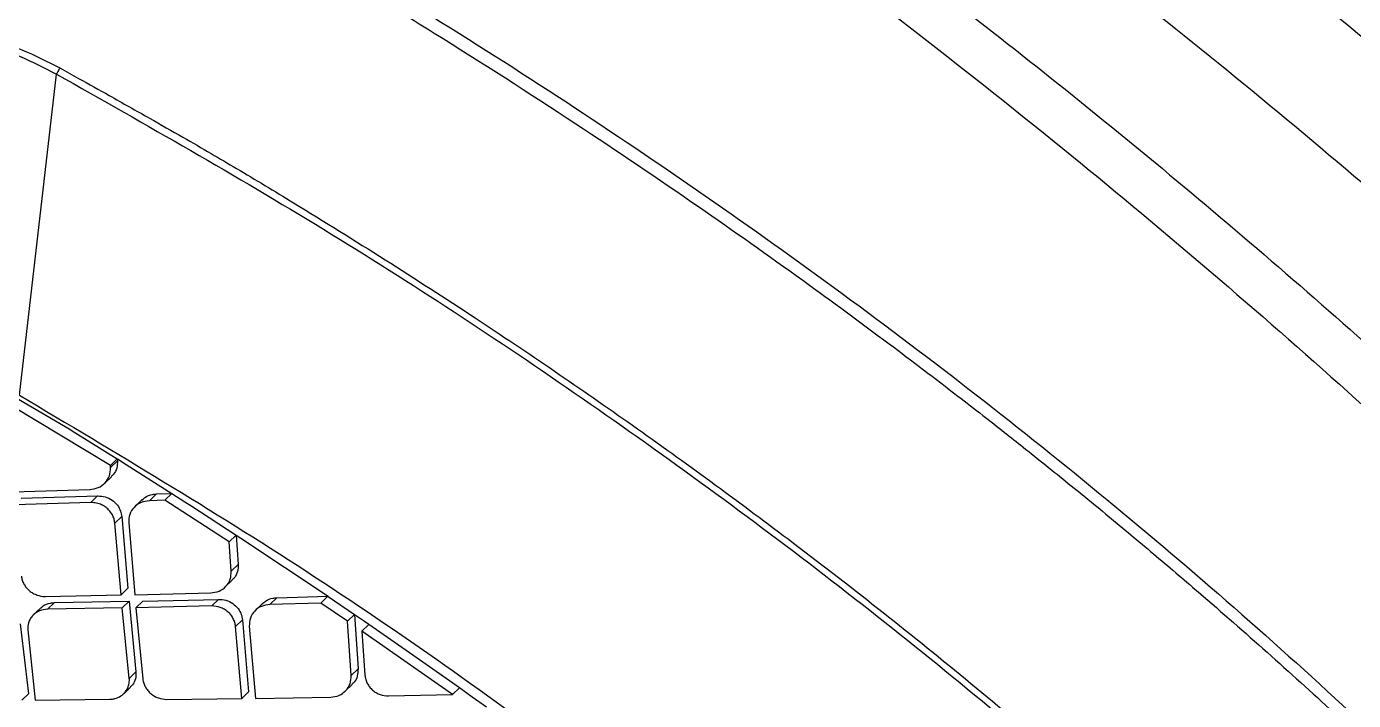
# Model space of a CAD drawing. Extents: x 400 to 501, y 484 to 634.
# Drawn here: x 487.942 to 490.93, y 587.895 to 589.413 of the extents above; entities that cross this region are included whole.
import ezdxf

# ---------------------------------------------------------------- set-up
doc = ezdxf.new("R2010")
doc.units = 0
doc.header["$MEASUREMENT"] = 0
doc.layers.add('DIM', color=3, linetype='Continuous')
doc.layers.add('GEOMETRY', color=3, linetype='Continuous', lineweight=25)

# ---------------------------------------------------------------- blocks, each defined once
blk = doc.blocks.new('2026 GRANDEE')
at = {"layer": 'GEOMETRY', "ltscale": 16}
for p, q in [((37.5019, -8.2577), (37.5852, -7.5344)), ((37.4993, -8.2666), (37.6132, -8.3334)), ((37.7064, -8.4163), (37.4836, -8.2818)), ((37.6132, -8.3334), (37.6262, -8.3414)), ((37.6262, -8.3414), (37.722, -8.4011)), ((37.7064, -8.4163), (37.722, -8.4012)), ((37.7067, -8.4206), (37.7223, -8.4054)), ((37.7221, -8.4008), (37.7422, -8.4135)), ((37.7422, -8.4135), (37.8449, -8.4788)), ((37.693, -8.4563), (37.7086, -8.4412)), ((37.4876, -8.4755), (37.6598, -8.47)), ((37.5057, -8.4898), (37.6778, -8.4846)), ((37.6622, -8.4996), (37.6777, -8.4846)), ((37.7943, -8.4953), (37.8099, -8.4801)), ((37.81, -8.4801), (37.8449, -8.4789)), ((37.8445, -8.4789), (37.8289, -8.4941)), ((37.8448, -8.479), (37.8741, -8.4978)), ((37.6622, -8.4996), (37.4902, -8.5047)), ((37.7767, -8.4939), (37.7611, -8.509)), ((37.8289, -8.4941), (37.7943, -8.4953)), ((37.974, -8.5881), (37.8289, -8.4941)), ((37.8741, -8.4978), (37.8895, -8.5077)), ((37.8895, -8.5077), (37.9895, -8.5728)), ((37.7318, -8.5305), (37.7163, -8.5456)), ((37.7318, -8.5305), (37.7457, -8.6926)), ((37.7476, -8.5446), (37.7613, -8.7069)), ((37.7303, -8.7075), (37.7163, -8.5456)), ((37.974, -8.5881), (37.9896, -8.573)), ((37.9896, -8.5727), (37.9942, -8.6386)), ((37.9897, -8.5726), (38.0003, -8.5796)), ((37.9786, -8.6537), (37.974, -8.5881)), ((38.0003, -8.5796), (38.1964, -8.7105)), ((37.9786, -8.6537), (37.9942, -8.6386)), ((37.7303, -8.7075), (37.7457, -8.6926)), ((37.9651, -8.6893), (37.9806, -8.6743)), ((37.5603, -8.7108), (37.7303, -8.7075)), ((37.5802, -8.7249), (37.7484, -8.7219)), ((37.7484, -8.7219), (37.733, -8.7368)), ((37.7484, -8.7219), (37.7639, -8.8807)), ((37.7613, -8.7069), (37.9322, -8.7028)), ((37.7639, -8.7362), (37.7793, -8.7213)), ((37.7793, -8.7213), (37.95, -8.7174)), ((37.9345, -8.7324), (37.95, -8.7174)), ((38.0656, -8.729), (38.0811, -8.714)), ((38.0811, -8.7139), (38.1964, -8.7106)), ((38.196, -8.7106), (38.1804, -8.7258)), ((38.1964, -8.7107), (38.256, -8.7514)), ((37.5481, -8.7377), (37.5328, -8.7525)), ((37.5649, -8.7397), (37.5802, -8.7249)), ((37.733, -8.7368), (37.5649, -8.7397)), ((37.7487, -8.8955), (37.733, -8.7368)), ((37.9345, -8.7324), (37.7639, -8.7362)), ((37.7639, -8.7362), (37.7794, -8.8967)), ((38.0482, -8.7275), (38.0326, -8.7426)), ((38.1804, -8.7258), (38.0656, -8.729)), ((38.2402, -8.7665), (38.1804, -8.7258)), ((38.2402, -8.7665), (38.2558, -8.7514)), ((38.2558, -8.7513), (38.2641, -8.8738)), ((38.2563, -8.7512), (38.2785, -8.7665)), ((37.5035, -8.7724), (37.5221, -8.9299)), ((37.9882, -8.7788), (38.0037, -8.7638)), ((38.002, -8.9409), (37.9882, -8.7788)), ((38.0037, -8.7637), (38.0174, -8.926)), ((38.0192, -8.778), (38.0328, -8.9405)), ((38.2486, -8.8888), (38.2402, -8.7665)), ((38.2729, -8.789), (38.2885, -8.7739)), ((38.2785, -8.7665), (38.2886, -8.7734)), ((38.2885, -8.7737), (38.3801, -8.8372)), ((37.5205, -8.7863), (37.5373, -8.9446)), ((38.4766, -8.9315), (38.2729, -8.789)), ((38.2729, -8.789), (38.2796, -8.8881)), ((38.3801, -8.8372), (38.4923, -8.9163)), ((37.7487, -8.8955), (37.7639, -8.8807)), ((38.2486, -8.8888), (38.2641, -8.8738)), ((37.507, -8.9446), (37.5221, -8.93)), ((37.7364, -8.9299), (37.7516, -8.9151)), ((38.002, -8.9409), (38.0174, -8.926)), ((38.2351, -8.9244), (38.2506, -8.9094)), ((38.3327, -8.935), (38.4766, -8.9315)), ((38.4766, -8.9315), (38.4922, -8.9164)), ((38.4925, -8.9161), (38.5065, -8.9261)), ((38.5065, -8.9261), (38.5213, -8.9367)), ((37.5373, -8.9446), (37.705, -8.9424)), ((37.8333, -8.9429), (38.002, -8.9409)), ((38.0328, -8.9405), (38.2024, -8.9376)), ((38.5213, -8.9367), (38.5531, -8.9595))]:
    blk.add_line(p, q, dxfattribs=at)
at = {"layer": 'GEOMETRY', "ltscale": 16, "flags": 128}
blk.add_lwpolyline([(37.7067, -8.4206), (37.7065, -8.4182), (37.7064, -8.4163)], dxfattribs=at)
at = {"layer": 'GEOMETRY', "ltscale": 16}
for points, knots in [([(36.9464, -4.2423), (37.2144, -4.3889), (37.7476, -4.6804), (38.3461, -5.0481), (38.7578, -5.3149), (38.9927, -5.4716), (39.2291, -5.6336), (39.4813, -5.8116), (39.9332, -6.1406), (40.5669, -6.6341), (41.3463, -7.3052), (42.0186, -7.9447), (42.5944, -8.5411), (43.0838, -9.0854), (43.4716, -9.5484), (43.7677, -9.9209), (43.9793, -10.1965), (44.184, -10.4721), (44.3714, -10.733), (44.6491, -11.1316), (45.0105, -11.6808), (45.4523, -12.4067), (45.7251, -12.9062), (45.8621, -13.1572)], [0, 0, 0, 0, 0.071591, 0.14241, 0.164528, 0.186584, 0.208583, 0.231692, 0.258921, 0.339583, 0.419837, 0.499879, 0.556947, 0.614093, 0.671388, 0.698471, 0.72561, 0.752813, 0.778921, 0.800899, 0.866647, 0.932983, 1, 1, 1, 1]), ([(44.0881, -11.5796), (43.9518, -11.3641), (43.676, -10.9278), (43.221, -10.2904), (42.73, -9.6619), (42.2023, -9.0505), (41.6427, -8.4625), (41.0546, -7.9029), (40.4432, -7.3752), (39.8149, -6.8844), (39.1777, -6.4295), (38.7415, -6.1538), (38.5259, -6.0174)], [0, 0, 0, 0, 0.096358, 0.194984, 0.29578, 0.397663, 0.500023, 0.602394, 0.7043, 0.805058, 0.903601, 1, 1, 1, 1]), ([(37.9536, -6.2384), (38.1476, -6.3586), (38.5347, -6.5987), (39.0972, -6.9874), (39.6446, -7.3962), (40.1767, -7.8265), (40.6917, -8.2782), (41.1534, -8.7118), (41.4343, -9.003), (41.5565, -9.1297)], [0, 0, 0, 0, 0.1480648, 0.2955762, 0.442982, 0.5905353, 0.7384057, 0.8861884, 1, 1, 1, 1]), ([(43.8749, -11.7107), (43.7405, -11.4983), (43.4684, -11.0685), (43.0198, -10.4406), (42.5358, -9.8215), (42.016, -9.2195), (41.4648, -8.6404), (40.8857, -8.0892), (40.2836, -7.5694), (39.6647, -7.0856), (39.037, -6.637), (38.6073, -6.3651), (38.3948, -6.2306)], [0, 0, 0, 0, 0.0964045, 0.1950542, 0.2958468, 0.3977029, 0.5000235, 0.6023537, 0.7042327, 0.804988, 0.9035542, 1, 1, 1, 1]), ([(37.8932, -6.3225), (38.124, -6.4666), (38.5853, -6.7544), (39.2507, -7.2277), (39.895, -7.7298), (40.5159, -8.2625), (41.079, -8.792), (41.588, -9.3114), (42.0464, -9.816), (42.4858, -10.3385), (42.9044, -10.8787), (43.304, -11.4337), (43.5507, -11.8168), (43.6741, -12.0084)], [0, 0, 0, 0, 0.1000688, 0.1999124, 0.2997469, 0.3997863, 0.4998266, 0.5830232, 0.6662201, 0.7495517, 0.8330446, 0.9165066, 1, 1, 1, 1]), ([(37.6627, -6.9911), (37.7995, -7.0678), (38.0596, -7.2136), (38.4235, -7.4323), (38.7426, -7.6369), (39.0187, -7.8234), (39.2534, -7.9892), (39.4476, -8.132), (39.5821, -8.2343), (39.6685, -8.3013), (39.7175, -8.3397), (39.7817, -8.3906), (39.864, -8.4565), (39.966, -8.5401), (40.0675, -8.6251), (40.2375, -8.7703), (40.4156, -8.9294), (40.5766, -9.0804), (40.6465, -9.1476), (40.6771, -9.1772), (40.6905, -9.1903), (40.6964, -9.1961), (40.699, -9.1986), (40.7003, -9.1998), (40.7008, -9.2004), (40.7011, -9.2006), (40.7011, -9.2006), (40.7011, -9.2006), (40.7011, -9.2006), (40.7013, -9.2008), (40.7019, -9.2014), (40.7045, -9.204), (40.7148, -9.2141), (40.7377, -9.2365), (40.7767, -9.2751), (40.8378, -9.3362), (40.9233, -9.4233), (41.0353, -9.5405), (41.1313, -9.644), (41.2051, -9.7252), (41.2503, -9.7756), (41.2972, -9.8285), (41.3459, -9.884), (41.3962, -9.942), (41.4482, -10.0028), (41.5004, -10.0646), (41.6686, -10.2661), (41.9446, -10.6157), (42.3122, -11.1264), (42.661, -11.6529), (42.8748, -12.0155), (42.9817, -12.1969)], [0, 0, 0, 0, 0.062481, 0.118844, 0.169135, 0.213352, 0.251461, 0.283422, 0.309236, 0.318658, 0.3269, 0.333965, 0.351242, 0.368824, 0.386373, 0.403893, 0.457678, 0.481272, 0.491642, 0.496202, 0.498209, 0.499091, 0.49948, 0.499651, 0.499785, 0.499785, 0.499785, 0.499787, 0.499791, 0.499809, 0.499878, 0.500152, 0.501246, 0.505611, 0.512881, 0.523059, 0.53994, 0.561408, 0.587481, 0.596044, 0.605011, 0.61438, 0.624154, 0.634334, 0.64492, 0.655914, 0.66648, 0.749216, 0.832806, 0.916374, 1, 1, 1, 1]), ([(37.6764, -6.9656), (37.8959, -7.0895), (38.3352, -7.3373), (38.971, -7.7494), (39.5844, -8.1924), (40.1697, -8.6683), (40.7249, -9.1761), (41.2461, -9.7197), (41.7353, -10.2961), (42.1921, -10.9015), (42.6202, -11.5291), (42.8779, -11.9647), (43.0068, -12.1825)], [0, 0, 0, 0, 0.100262, 0.200594, 0.300842, 0.400493, 0.499762, 0.599107, 0.699009, 0.799378, 0.89967, 1, 1, 1, 1]), ([(36.8767, -7.4759), (36.9341, -7.4575), (37.0487, -7.4208), (37.2343, -7.4123), (37.3885, -7.4376), (37.5077, -7.4775), (37.5642, -7.506), (37.5925, -7.5202)], [0, 0, 0, 0, 0.250615, 0.500738, 0.749747, 0.874802, 1, 1, 1, 1]), ([(36.8834, -7.4895), (36.9398, -7.4713), (37.0523, -7.435), (37.2348, -7.4272), (37.386, -7.4526), (37.5026, -7.4922), (37.5577, -7.5204), (37.5852, -7.5344)], [0, 0, 0, 0, 0.251367, 0.501784, 0.750726, 0.875561, 1, 1, 1, 1]), ([(37.5925, -7.5202), (37.5911, -7.523), (37.5885, -7.5278), (37.5862, -7.5324), (37.5852, -7.5344)], [0, 0, 0, 0, 0.559961, 1, 1, 1, 1]), ([(37.5925, -7.5202), (37.6066, -7.5282), (37.6437, -7.549), (37.7111, -7.5868), (37.7894, -7.6309), (37.866, -7.6744), (37.9312, -7.712), (37.9927, -7.7483), (38.0546, -7.7854), (38.1665, -7.8533), (38.325, -7.9518), (38.5806, -8.1169), (38.8847, -8.3244), (39.2538, -8.5944), (39.6329, -8.8929), (40.0174, -9.2234), (40.4181, -9.6), (40.8321, -10.0316), (41.2539, -10.5226), (41.6071, -10.9799), (41.8999, -11.3924), (42.0769, -11.6588), (42.1889, -11.8345), (42.2405, -11.9168), (42.2917, -11.9997), (42.3409, -12.0805), (42.3907, -12.1638), (42.4386, -12.246), (42.4718, -12.3031), (42.4872, -12.3295)], [0, 0, 0, 0, 0.007015, 0.018363, 0.033423, 0.04585, 0.056436, 0.065972, 0.076735, 0.087613, 0.12255, 0.157338, 0.219068, 0.281467, 0.354683, 0.427219, 0.500115, 0.591822, 0.685047, 0.779146, 0.840884, 0.903128, 0.916964, 0.930722, 0.945004, 0.958992, 0.971501, 0.986828, 1, 1, 1, 1]), ([(37.5852, -7.5344), (37.7869, -7.6488), (38.1901, -7.8773), (38.7719, -8.2598), (39.3337, -8.6696), (39.8708, -9.1087), (40.3785, -9.5781), (40.8559, -10.0778), (41.3042, -10.6067), (41.7237, -11.1619), (42.1176, -11.7376), (42.3548, -12.1375), (42.4734, -12.3374)], [0, 0, 0, 0, 0.100345, 0.20059, 0.300906, 0.400755, 0.500092, 0.599382, 0.699069, 0.799349, 0.899659, 1, 1, 1, 1]), ([(37.5019, -8.2577), (37.7185, -8.3868), (38.1518, -8.6451), (38.77, -9.083), (39.3614, -9.5565), (39.9198, -10.0692), (40.4416, -10.6192), (40.9252, -11.2031), (41.3743, -11.8145), (41.6411, -12.2439), (41.7745, -12.4585)], [0, 0, 0, 0, 0.125001, 0.250001, 0.375003, 0.499997, 0.624991, 0.749994, 0.874996, 1, 1, 1, 1]), ([(37.6598, -8.47), (37.6664, -8.4691), (37.6795, -8.4672), (37.6951, -8.4558), (37.7057, -8.4399), (37.7063, -8.427), (37.7067, -8.4206)], [0, 0, 0, 0, 0.250512, 0.502913, 0.753921, 1, 1, 1, 1]), ([(37.7223, -8.4054), (37.7221, -8.4109), (37.7216, -8.4219), (37.7158, -8.4342), (37.7099, -8.4391), (37.7081, -8.4406)], [0, 0, 0, 0, 0.409, 0.816928, 1, 1, 1, 1]), ([(37.722, -8.4012), (37.7221, -8.402), (37.7222, -8.4034), (37.7223, -8.4048), (37.7223, -8.4054)], [0, 0, 0, 0, 0.559989, 1, 1, 1, 1]), ([(37.6777, -8.4845), (37.6833, -8.4849), (37.6946, -8.4855), (37.7104, -8.4931), (37.7225, -8.5046), (37.7298, -8.5177), (37.7312, -8.5265), (37.7319, -8.5305)], [0, 0, 0, 0, 0.219013, 0.438627, 0.64402, 0.83794, 1, 1, 1, 1]), ([(37.7772, -8.4945), (37.7794, -8.4922), (37.7858, -8.4856), (37.7978, -8.4812), (37.807, -8.4804), (37.81, -8.4801)], [0, 0, 0, 0, 0.267776, 0.763543, 1, 1, 1, 1]), ([(37.7163, -8.5456), (37.7159, -8.5424), (37.715, -8.5361), (37.7111, -8.5271), (37.7057, -8.519), (37.6988, -8.512), (37.6907, -8.5063), (37.6806, -8.5019), (37.671, -8.4994), (37.6645, -8.4996), (37.6622, -8.4996)], [0, 0, 0, 0, 0.128535, 0.253658, 0.376194, 0.497019, 0.619963, 0.747764, 0.910478, 1, 1, 1, 1]), ([(37.7943, -8.4953), (37.7877, -8.4962), (37.7746, -8.4981), (37.759, -8.5095), (37.7485, -8.5254), (37.7479, -8.5382), (37.7476, -8.5446)], [0, 0, 0, 0, 0.250553, 0.50304, 0.754006, 1, 1, 1, 1]), ([(33.1112, -8.6122), (33.301, -8.8166), (33.6802, -9.2249), (34.2607, -9.8374), (34.8462, -10.4484), (35.4368, -11.0578), (36.0312, -11.6653), (36.6288, -12.2707), (37.2294, -12.8738), (37.8326, -13.4744), (38.4383, -14.0724), (39.0461, -14.6672), (39.6559, -15.2581), (40.2672, -15.8439), (40.8801, -16.4248), (41.2887, -16.8043), (41.4933, -16.9943)], [0, 0, 0, 0, 0.071643, 0.14309, 0.214489, 0.285889, 0.357236, 0.428542, 0.499851, 0.571188, 0.642541, 0.713932, 0.785365, 0.856798, 0.928296, 1, 1, 1, 1]), ([(37.9322, -8.7028), (37.9387, -8.7019), (37.9518, -8.7001), (37.9672, -8.6888), (37.9776, -8.673), (37.9783, -8.6601), (37.9786, -8.6537)], [0, 0, 0, 0, 0.250303, 0.502593, 0.753739, 1, 1, 1, 1]), ([(37.9942, -8.6386), (37.994, -8.6441), (37.9935, -8.6551), (37.9878, -8.6674), (37.9819, -8.6722), (37.9801, -8.6737)], [0, 0, 0, 0, 0.409983, 0.818944, 1, 1, 1, 1]), ([(37.5059, -8.6651), (37.5064, -8.6682), (37.5074, -8.6743), (37.5113, -8.6831), (37.5168, -8.6912), (37.5238, -8.6981), (37.5321, -8.7039), (37.5436, -8.7089), (37.5531, -8.7114), (37.5596, -8.7109), (37.5603, -8.7108)], [0, 0, 0, 0, 0.125761, 0.25022, 0.374129, 0.497854, 0.620787, 0.74865, 0.972785, 1, 1, 1, 1]), ([(37.95, -8.7174), (37.9556, -8.7177), (37.9667, -8.7184), (37.9823, -8.7262), (37.9944, -8.7377), (38.0017, -8.7508), (38.0031, -8.7597), (38.0037, -8.7637)], [0, 0, 0, 0, 0.217792, 0.436149, 0.641234, 0.835857, 1, 1, 1, 1]), ([(38.0487, -8.728), (38.051, -8.7257), (38.0573, -8.7192), (38.0692, -8.7149), (38.0782, -8.7142), (38.0811, -8.7139)], [0, 0, 0, 0, 0.271979, 0.768131, 1, 1, 1, 1]), ([(37.5649, -8.7397), (37.5586, -8.7405), (37.5459, -8.7421), (37.5329, -8.7513), (37.5256, -8.7611), (37.5207, -8.7719), (37.5206, -8.7808), (37.5205, -8.7863)], [0, 0, 0, 0, 0.250281, 0.501652, 0.645036, 0.775916, 1, 1, 1, 1]), ([(37.5485, -8.7382), (37.5507, -8.736), (37.5566, -8.7299), (37.5682, -8.7258), (37.5772, -8.7251), (37.5802, -8.7249)], [0, 0, 0, 0, 0.266921, 0.751964, 1, 1, 1, 1]), ([(37.9882, -8.7788), (37.9878, -8.7756), (37.9869, -8.7693), (37.9831, -8.7603), (37.9778, -8.7521), (37.9709, -8.7451), (37.9629, -8.7394), (37.9507, -8.7336), (37.941, -8.7329), (37.9345, -8.7324)], [0, 0, 0, 0, 0.129049, 0.254534, 0.377229, 0.497965, 0.620314, 0.747053, 1, 1, 1, 1]), ([(38.0656, -8.729), (38.0591, -8.7299), (38.046, -8.7318), (38.0306, -8.743), (38.0201, -8.7588), (38.0195, -8.7717), (38.0192, -8.778)], [0, 0, 0, 0, 0.250392, 0.502683, 0.75383, 1, 1, 1, 1]), ([(37.705, -8.9424), (37.7064, -8.9423), (37.7104, -8.9421), (37.718, -8.9407), (37.7281, -8.9368), (37.7371, -8.9299), (37.7438, -8.9211), (37.7478, -8.9116), (37.7491, -8.903), (37.7492, -8.8971), (37.7487, -8.8957), (37.7487, -8.8955)], [0, 0, 0, 0, 0.054744, 0.156652, 0.305613, 0.501456, 0.634036, 0.776815, 0.933335, 0.991564, 1, 1, 1, 1]), ([(37.764, -8.8807), (37.7639, -8.886), (37.7637, -8.8966), (37.7585, -8.9084), (37.7529, -8.9131), (37.7511, -8.9146)], [0, 0, 0, 0, 0.407146, 0.813476, 1, 1, 1, 1]), ([(37.7794, -8.8967), (37.7799, -8.8998), (37.7809, -8.906), (37.7849, -8.9148), (37.7903, -8.9229), (37.7972, -8.9299), (37.8053, -8.9356), (37.8173, -8.9414), (37.8269, -8.9423), (37.8333, -8.9429)], [0, 0, 0, 0, 0.127445, 0.252536, 0.375945, 0.49847, 0.621009, 0.747771, 1, 1, 1, 1]), ([(38.2024, -8.9376), (38.2089, -8.9368), (38.2214, -8.9352), (38.2318, -8.9277), (38.2404, -8.9189), (38.2476, -8.908), (38.2482, -8.8952), (38.2486, -8.8888)], [0, 0, 0, 0, 0.249994, 0.486625, 0.502379, 0.753502, 1, 1, 1, 1]), ([(38.2641, -8.8738), (38.2638, -8.8793), (38.2633, -8.8903), (38.2576, -8.9025), (38.2518, -8.9073), (38.25, -8.9088)], [0, 0, 0, 0, 0.411404, 0.821828, 1, 1, 1, 1]), ([(38.2796, -8.8881), (38.28, -8.8913), (38.2808, -8.8976), (38.2845, -8.9067), (38.2898, -8.9149), (38.2965, -8.9221), (38.3045, -8.9278), (38.3166, -8.9337), (38.3263, -8.9344), (38.3327, -8.935)], [0, 0, 0, 0, 0.128998, 0.254473, 0.37722, 0.498179, 0.620834, 0.747188, 1, 1, 1, 1])]:
    blk.add_open_spline(points, degree=3, knots=knots, dxfattribs=at)

msp = doc.modelspace()

# ---------------------------------------------------------------- block references
at = {"layer": 'DIM'}
msp.add_blockref('2026 GRANDEE', (450.4248, 596.8403), dxfattribs=at)

doc.saveas('drawing.dxf')
